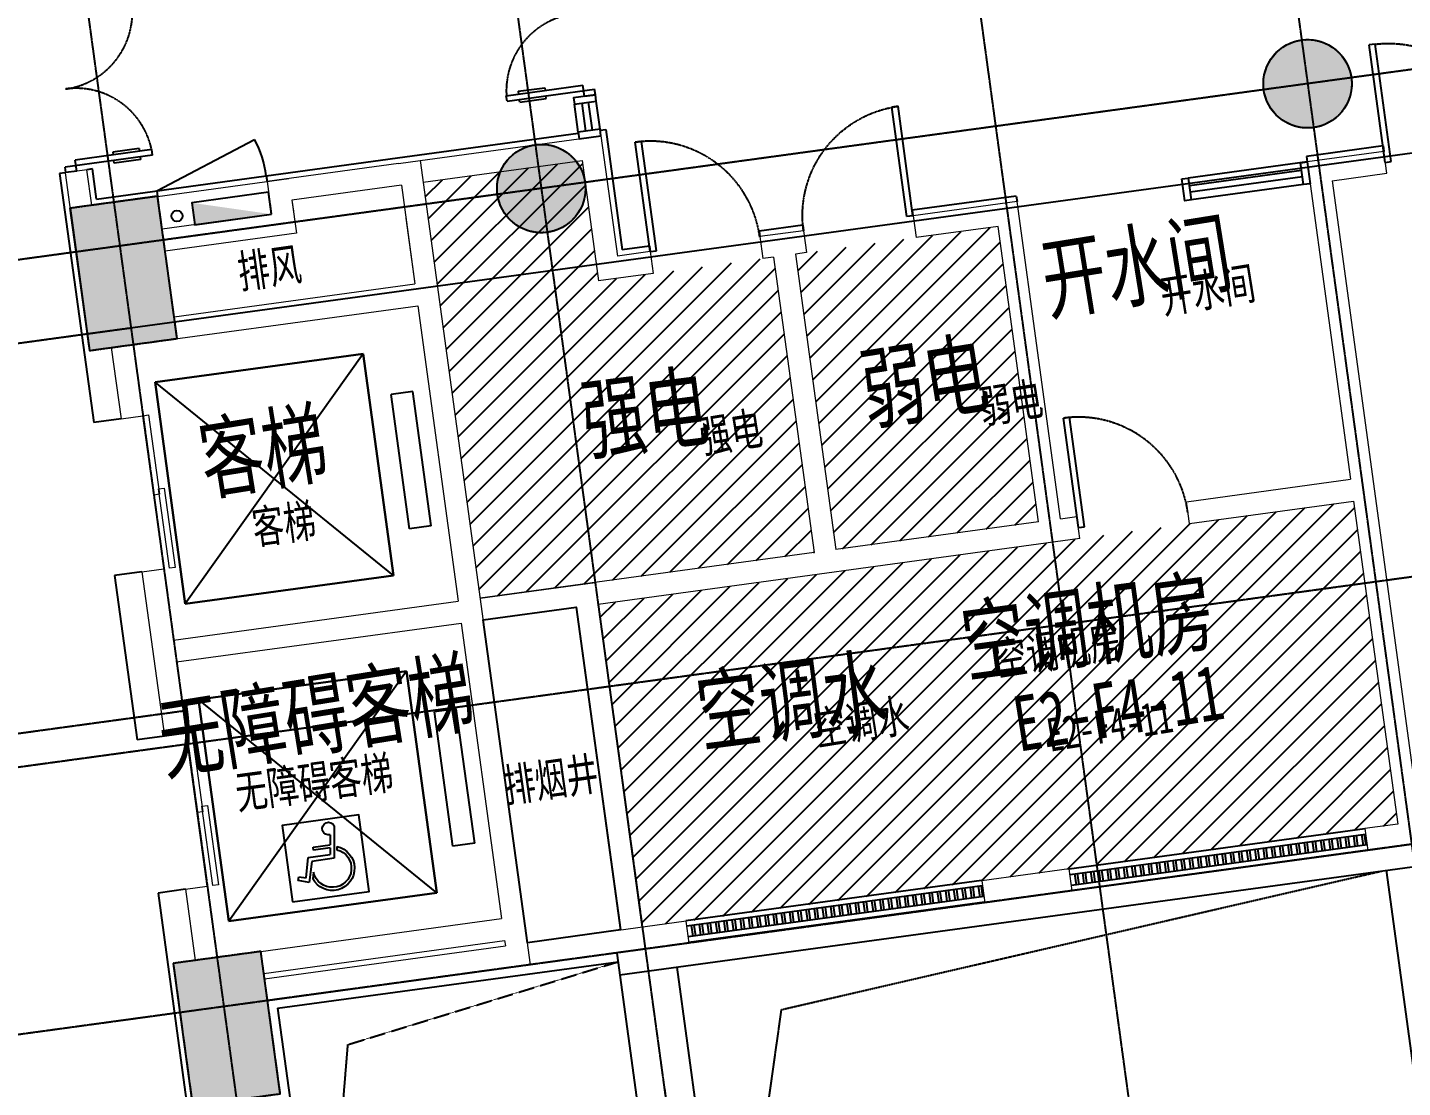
# Model space of a CAD drawing. Header units: millimetres. Extents: x 11669738 to 11859441, y -6222081 to -6069093.
# Drawn here: x 11700966 to 11713410, y -6105508 to -6095911 of the extents above; entities that cross this region are included whole.
import ezdxf

# ---------------------------------------------------------------- set-up
doc = ezdxf.new("R2010")
doc.units = ezdxf.units.MM
for name, pattern in [('DASH', [0.35, 0.25, -0.1]), ('E-COLS-F4$0$HIDDEN', [0.375, 0.25, -0.125]), ('E-RG-1F$0$$0$DOTE', [2.42, 2, -0.2, 0.02, -0.2]), ('XRE2$0$HIDDEN', [0.375, 0.25, -0.125])]:
    doc.linetypes.add(name, pattern=pattern)
for name, color, linetype in [('A—墙体', 7, 'Continuous'), ('A—楼梯、电梯、栏杆', 50, 'Continuous'), ('A—轴线、尺寸', 1, 'Continuous'), ('A—门窗', 135, 'Continuous'), ('E-COLS-F4$0$0S-COLS-HATCH', 8, 'Continuous'), ('E-COLS-F4$0$0S-COLS-I', 90, 'E-COLS-F4$0$HIDDEN'), ('E2-RI-4F$0$A-STUCCO', 152, 'Continuous'), ('E2-RV-4F$0$A-WIND', 135, 'Continuous'), ('I—平面—文字', 40, 'Continuous'), ('I—平面—文字（放大1：100）', 40, 'XRE2$0$HIDDEN'), ('I—平面—消防设施', 10, 'Continuous'), ('I—平面—装饰面层线', 192, 'Continuous'), ('I—平面—门', 22, 'Continuous'), ('轴线100', 1, 'Continuous')]:
    doc.layers.add(name, color=color, linetype=linetype)
doc.layers.add('E2-RI-4F$0$0M-TEMP-S', color=101, linetype='Continuous', plot=False)
for name, color, linetype, lineweight in [('E2-RI-4F$0$A-DOOR', 32, 'Continuous', 5), ('E2-RI-4F$0$A-WALL', 7, 'Continuous', 5), ('E2-RV-4F$0$$2$A-WALL', 7, 'Continuous', 5), ('E2-RV-4F$0$A-DOOR', 32, 'Continuous', 5)]:
    doc.layers.add(name, color=color, linetype=linetype, lineweight=lineweight)
doc.styles.add('ARIAL', font='SIMYOU.TTF', dxfattribs={"width": 0.9})
doc.styles.add('XD2008', font='simhei.ttf', dxfattribs={"width": 0.85})
doc.dimstyles.new('200', dxfattribs={"dimscale": 200, "dimtxt": 2.5, "dimasz": 2, "dimexe": 1, "dimexo": 1, "dimgap": 0.8, "dimtad": 1, "dimdec": 0, "dimdsep": 46, "dimtxsty": 'ARIAL', "dimblk1": 'ARCHTICK', "dimblk2": 'ARCHTICK', "dimsah": 1, "dimcen": -0.9, "dimdle": 1, "dimclrd": 256, "dimclre": 256, "dimclrt": 40, "dimaunit": 1, "dimadec": 0, "dimazin": 0, "dimtfac": 0.35, "dimtdec": 0, "dimtix": 1, "dimtmove": 2, "dimatfit": 3, "dimldrblk": 'ARCHTICK', "dimfxl": 0, "dimtvp": 0.8, "dimtolj": 1, "dimtzin": 0, "dimarcsym": 0})
doc.dimstyles.new('副本 100', dxfattribs={"dimscale": 100, "dimtxt": 2.5, "dimasz": 2, "dimexe": 1, "dimexo": 1, "dimgap": 0.8, "dimtad": 1, "dimdec": 0, "dimdsep": 46, "dimtxsty": 'ARIAL', "dimblk1": 'ARCHTICK', "dimblk2": 'ARCHTICK', "dimsah": 1, "dimcen": -0.9, "dimdle": 1, "dimclrd": 256, "dimclre": 256, "dimclrt": 40, "dimaunit": 1, "dimadec": 0, "dimazin": 0, "dimtfac": 0.35, "dimtdec": 0, "dimtix": 1, "dimtmove": 2, "dimatfit": 3, "dimldrblk": 'ARCHTICK', "dimfxl": 0, "dimtvp": 0.8, "dimtolj": 1, "dimtzin": 0, "dimarcsym": 0})

# ---------------------------------------------------------------- blocks, each defined once
blk = doc.blocks.new('E-COLS-F4')
at = {"layer": 'E-COLS-F4$0$0S-COLS-HATCH'}
h = blk.add_hatch(color=18, dxfattribs=at)
edge = h.paths.add_edge_path()
edge.add_arc((11712551, -6096421), 400, 0, 360)
h = blk.add_hatch(color=18, dxfattribs=at)
edge = h.paths.add_edge_path()
edge.add_arc((11705616, -6097369), 400, 0, 360)
for points in [[(11701351, -6097548), (11701527, -6098836), (11702320, -6098727), (11702144, -6097439)], [(11702285, -6104384), (11702461, -6105672), (11703254, -6105564), (11703078, -6104276)]]:
    blk.add_hatch(color=18, dxfattribs=at).paths.add_polyline_path(points)
at = {"layer": 'A—墙体'}
for points in [[(11701351, -6097548), (11701527, -6098836), (11702320, -6098727), (11702144, -6097439)], [(11702285, -6104384), (11702461, -6105672), (11703254, -6105564), (11703078, -6104276)]]:
    blk.add_lwpolyline(points, close=True, dxfattribs=at)
for centre in [(11712551, -6096421), (11705616, -6097369)]:
    blk.add_circle(centre, 400, dxfattribs=at)
at = {"layer": 'E-COLS-F4$0$0S-COLS-I'}
for points in [[(11701351, -6097548), (11701527, -6098836), (11702320, -6098727), (11702144, -6097439)], [(11702285, -6104384), (11702461, -6105672), (11703254, -6105564), (11703078, -6104276)]]:
    blk.add_lwpolyline(points, close=True, dxfattribs=at)
for centre in [(11712551, -6096421), (11705616, -6097369)]:
    blk.add_circle(centre, 400, dxfattribs=at)
blk = doc.blocks.new('E2-RI-4F$0$DOOR1000')
at = {"layer": 'I—平面—门'}
for p, q in [((0, 1000), (56, 1000)), ((0, 0), (0, 1000)), ((56, 0), (56, 1000)), ((0, 0), (56, 0))]:
    blk.add_line(p, q, dxfattribs=at)
at = {"layer": 'I—平面—门', "color": 8, "linetype": 'DASH', "ltscale": 20}
blk.add_arc((0, 0), 1000, 0, 90, dxfattribs=at)
blk = doc.blocks.new('E2-RI-4F$0$XFX-BX')
blk.add_lwpolyline([(0, 0), (0, 200), (700, 200), (700, 0)], close=True)
blk.add_solid([(0, 0), (0, 0), (700, 0), (700, 200)])
blk = doc.blocks.new('E2-RV-4F$0$Elevator - Single Side Open - 48_w x 94_h-2412031-一层平面 1_2号楼 FIRST FLOOR PLAN B1 B2')
at = {"layer": 'E2-RV-4F$0$A-DOOR'}
for p, q in [((-355.6, -48.41875), (-1080.6, -48.41875)), ((-1080.6, -48.41875), (-1080.6, -99.21875)), ((-1080.6, -99.21875), (-355.6, -99.21875)), ((319.4, -99.21875), (-405.6, -99.21875)), ((-405.6, -99.21875), (-405.6, -150.01875)), ((-355.6, -99.21875), (-355.6, -48.41875)), ((319.4, -150.01875), (319.4, -99.21875)), ((-405.6, -150.01875), (319.4, -150.01875))]:
    blk.add_line(p, q, dxfattribs=at)
blk = doc.blocks.new('E2-RV-4F$0$残卫标')
for p, q in [((55463, 99582, 0), (55451, 99493, 0)), ((55510, 99656, 0), (55470, 99366, 0)), ((55295, 99464, 0), (55295, 99493, 0)), ((55295, 99493, 0), (55451, 99493, 0)), ((55447, 99464, 0), (55295, 99464, 0)), ((55447, 99464, 0), (55439, 99405, 0)), ((55508, 99468, 0), (55504, 99439, 0)), ((55194, 99225, 0), (55239, 99405, 0)), ((55266, 99366, 0), (55215, 99181, 0)), ((55239, 99405, 0), (55439, 99405, 0)), ((55470, 99366, 0), (55266, 99366, 0)), ((55120, 99211, 0), (55130, 99244, 0)), ((55215, 99181, 0), (55120, 99211, 0)), ((55130, 99244, 0), (55194, 99225, 0)), ((55269, 99266, 0), (55253, 99208, 0))]:
    blk.add_line(p, q)
at = {"elevation": 0}
blk.add_lwpolyline([(55043, 99025), (55743, 99025), (55743, 99725), (55043, 99725)], close=True, dxfattribs=at)
at = {"extrusion": (0, 0, -1)}
for centre, major_axis, start_param, end_param in [((55456, 99639, 0), (-40.6, 40.6), 3.796077, 8.3262), ((55441, 99279, 0), (200, 17), -1.14391, 2.865579), ((55441, 99279, 0), (-171, 25), 1.802138, 6.065215)]:
    blk.add_ellipse(centre, major_axis=major_axis, ratio=1, start_param=start_param, end_param=end_param, dxfattribs=at)
blk = doc.blocks.new('E2-RV-4F$0$3242342')
at = {"layer": 'A—楼梯、电梯、栏杆'}
for p, q in [((282, 490), (2119, 984)), ((2119, 984), (282, 490)), ((809, -1466), (2119, 984)), ((2119, 984), (2645, -973)), ((2645, -973), (2119, 984)), ((282, 490), (2645, -973)), ((809, -1466), (282, 490)), ((282, 490), (809, -1466)), ((0, 0), (193, 52)), ((0, 0), (319, -1184)), ((193, 52), (512, -1132)), ((2645, -973), (809, -1466)), ((809, -1466), (2645, -973)), ((319, -1184), (512, -1132))]:
    blk.add_line(p, q, dxfattribs=at)
blk = doc.blocks.new('_ArchTick')
at = {"color": 0, "linetype": 'ByBlock', "const_width": 0.4}
blk.add_lwpolyline([(-0.5, -0.5), (0.5, 0.5)], dxfattribs=at)
blk = doc.blocks.new('*D266')
at = {"layer": 'A—轴线、尺寸', "linetype": 'ByBlock', "lineweight": -2}
for p, q in [((11713679, -6104670), (11714356, -6109624)), ((11706743, -6105618), (11707421, -6110572)), ((11707195, -6110401), (11714527, -6109398))]:
    blk.add_line(p, q, dxfattribs=at)
at = {"layer": 'Defpoints', "color": 0, "linetype": 'ByBlock'}
for p in [(11713652, -6104472), (11706716, -6105420), (11714329, -6109426)]:
    blk.add_point(p, dxfattribs=at)
at = {"layer": 'A—轴线、尺寸', "linetype": 'ByBlock', "lineweight": -2, "yscale": 400, "zscale": 400}
for p, xscale, rotation in [((11714329, -6109426), 400, 7.783339573380966), ((11707394, -6110374), 399.9999999999999, 187.783339573381)]:
    blk.add_blockref('_ArchTick', p, dxfattribs=dict(at, xscale=xscale, rotation=rotation))
at = {"layer": 'A—轴线、尺寸', "color": 40, "linetype": 'ByBlock', "insert": (11710806, -6109493), "char_height": 500, "attachment_point": 5, "rotation": 7.7833, "style": 'ARIAL'}
blk.add_mtext('\\A1;7000', dxfattribs=at)
blk = doc.blocks.new('*D334')
at = {"layer": 'Defpoints', "color": 0, "linetype": 'ByBlock'}
for p in [(11713652, -6104471), (11706716, -6105419), (11714329, -6109425)]:
    blk.add_point(p, dxfattribs=at)
at = {"layer": '轴线100', "linetype": 'ByBlock', "lineweight": -2}
for p, q in [((11713665, -6104570), (11714343, -6109524)), ((11706730, -6105518), (11707407, -6110472)), ((11707294, -6110387), (11714428, -6109412))]:
    blk.add_line(p, q, dxfattribs=at)
at = {"layer": '轴线100', "linetype": 'ByBlock', "lineweight": -2, "xscale": 200, "yscale": 200, "zscale": 200}
for p, rotation in [((11714329, -6109425), 7.783339573525556), ((11707394, -6110373), 187.7833395735256)]:
    blk.add_blockref('_ArchTick', p, dxfattribs=dict(at, rotation=rotation))
at = {"layer": '轴线100', "color": 40, "linetype": 'ByBlock', "insert": (11710830, -6109671), "char_height": 300, "attachment_point": 5, "rotation": 7.7833, "style": 'ARIAL'}
blk.add_mtext('\\A1;7000', dxfattribs=at)

msp = doc.modelspace()

# ---------------------------------------------------------------- hatches: boundary and pattern name
at = {"layer": 'A—门窗'}
h = msp.add_hatch(dxfattribs=at)
h.set_pattern_fill('ANSI32', color=256, scale=200, angle=45, style=0)
h.set_pattern_definition([(277.7833396, (-45041.05, -6157.545), (74.30904464, 10.15706082), []), (277.7833396, (-45062.435, -6185.7), (74.30904464, 10.15706082), [])])
h.paths.add_polyline_path([(11710513.7, -6103664.3), (11713089.7, -6103312.2), (11713076.2, -6103213.1), (11710500.1, -6103565.2)])
h = msp.add_hatch(dxfattribs=at)
h.set_pattern_fill('ANSI32', color=256, scale=200, angle=45, style=0)
h.set_pattern_definition([(277.7833396, (-48509.774, -6624.45), (74.30904464, 10.15706082), []), (277.7833396, (-48531.16, -6652.61), (74.30904464, 10.15706082), [])])
h.paths.add_polyline_path([(11707044.9, -6104131.2), (11709621, -6103779.1), (11709607.4, -6103680), (11707031.4, -6104032.1)])
at = {"layer": 'I—平面—装饰面层线'}
h = msp.add_hatch(dxfattribs=at)
h.set_pattern_fill('ANSI31', color=8, scale=50, style=0)
h.paths.add_polyline_path([(11706629.5, -6098138.4), (11707719, -6097989.5), (11708084.7, -6100664.8), (11705062.8, -6101077.9), (11704548.2, -6097312.9), (11705985.2, -6097116.5), (11706134.5, -6098206.1)])
h = msp.add_hatch(dxfattribs=at)
h.set_pattern_fill('ANSI31', color=8, scale=50, style=0)
h.paths.add_polyline_path([(11707917.2, -6097962.4), (11708282.9, -6100637.7), (11710116.2, -6100387.2), (11709750.5, -6097711.8)])
h = msp.add_hatch(dxfattribs=at)
h.set_pattern_fill('ANSI31', color=8, scale=50, style=0)
edge = h.paths.add_edge_path()
edge.add_line((11706130.5, -6101133.3), (11706530, -6104056.1))
edge.add_line((11706530, -6104056.1), (11713366.7, -6103123.3))
edge.add_line((11713366.7, -6103123.3), (11712967, -6100199.3))
edge.add_line((11712967, -6100199.3), (11706130.6, -6101133.8))

# ---------------------------------------------------------------- linework, layer by layer
for p, q in [((11706006.4, -6096533.3), (11706105.5, -6096519.8)), ((11701411.8, -6097211.1), (11701312.8, -6097224.6))]:
    msp.add_line(p, q)
at = {"layer": 'A—轴线、尺寸', "linetype": 'ByBlock'}
for p, q in [((11784349.6, -6086606.7, 0), (11681837, -6100618.8, 0)), ((11681938, -6101357.6, 0), (11784457.1, -6087350.1, 0))]:
    msp.add_line(p, q, dxfattribs=at)
at = {"layer": 'A—门窗'}
for p, q in [((11705950, -6096858.9), (11705915.5, -6096606.3)), ((11706019.3, -6096849.5), (11705984.8, -6096596.8)), ((11706078.8, -6096841.3), (11706044.3, -6096588.7)), ((11706148.1, -6096831.9), (11706113.6, -6096579.2)), ((11712547.2, -6097127.7), (11711471.8, -6097274.7)), ((11712497.2, -6097205.2), (11711481.3, -6097344)), ((11712505.3, -6097264.6), (11711489.4, -6097403.5)), ((11712514.8, -6097334), (11711498.9, -6097472.8)), ((11706326.7, -6104488.4), (11720198, -6102594.1)), ((11710394.3, -6103529.2), (11713069.4, -6103163.6)), ((11710401, -6103578.8), (11713076.2, -6103213.1)), ((11713089.7, -6103312.2), (11710414.6, -6103677.8)), ((11713096.5, -6103361.7), (11710421.4, -6103727.4)), ((11706925.5, -6103996.1), (11709600.7, -6103630.5)), ((11713262.3, -6103541.3), (11713633.2, -6106254.7)), ((11706932.3, -6104045.7), (11709607.4, -6103680)), ((11709621, -6103779.1), (11706945.9, -6104144.7)), ((11709627.8, -6103828.6), (11706952.6, -6104194.3)), ((11706299.7, -6104291.2), (11706697.7, -6107202.7)), ((11706841.9, -6104418), (11707212.9, -6107132.2))]:
    msp.add_line(p, q, dxfattribs=at)
for points in [[(11706113.6, -6096579.2), (11706105.5, -6096519.8), (11705907.3, -6096546.9), (11705915.5, -6096606.3)], [(11706156.3, -6096891.3), (11706148.1, -6096831.9), (11705950, -6096858.9), (11705958.1, -6096918.4)], [(11712487.7, -6097135.8), (11712547.2, -6097127.7), (11712574.2, -6097325.8), (11712514.8, -6097334)], [(11711412.4, -6097282.8), (11711471.8, -6097274.7), (11711498.9, -6097472.8), (11711439.5, -6097480.9)]]:
    msp.add_lwpolyline(points, close=True, dxfattribs=at)
at = {"layer": 'A—门窗', "color": 8, "linetype": 'DASH'}
for points in [[(11707438.2, -6107303.3), (11707790.4, -6104802.5), (11713222.8, -6103547.6)], [(11703644.7, -6107831.3), (11703866.2, -6105119.5), (11706310.4, -6104369.5)]]:
    msp.add_lwpolyline(points, dxfattribs=at)
at = {"layer": 'A—门窗'}
for points in [[(11710441.8, -6103573.2), (11710455.3, -6103672.3)], [(11710466.5, -6103569.8), (11710480.1, -6103668.9)], [(11706973, -6104040.1), (11706986.6, -6104139.2)], [(11706997.8, -6104036.7), (11707011.3, -6104135.8)]]:
    msp.add_lwpolyline(points, dxfattribs=at)
at = {"layer": 'E2-RI-4F$0$0M-TEMP-S'}
msp.add_lwpolyline([(11705090, -6101274), (11705932.3, -6101160.1), (11706331.7, -6104081.7), (11705490.3, -6104198.3)], close=True, dxfattribs=at)
at = {"layer": 'E2-RI-4F$0$A-STUCCO', "color": 152}
for q in [(11706310.4, -6104369.5), (11703770.8, -6108753.5)]:
    msp.add_line((11703229, -6104790.2), q, dxfattribs=at)
at = {"layer": 'E2-RI-4F$0$A-WALL'}
for p, q in [((11704521.1, -6097114.8), (11706156.3, -6096891.2)), ((11706156.3, -6096891.2), (11706305.2, -6097980.9)), ((11713240.7, -6097032.9), (11712547.2, -6097127.7)), ((11704548.2, -6097312.9), (11705985.2, -6097116.5)), ((11705985.2, -6097116.5), (11706134.1, -6098206.2)), ((11712547.2, -6097127.7), (11712939.9, -6100000.7)), ((11701504.7, -6097198.4), (11701306.5, -6097225.5)), ((11701306.5, -6097225.5), (11701364, -6097646.4)), ((11701548.7, -6097520.3), (11701504.7, -6097198.4)), ((11712772.4, -6097298.8), (11713267.8, -6097231)), ((11712772.4, -6097298.8), (11713564.8, -6103096.2)), ((11709921.6, -6097486.6), (11708980.3, -6097615.2)), ((11710314.3, -6100360.1), (11709921.6, -6097486.6)), ((11708980.3, -6097615.2), (11709007.4, -6097813.4)), ((11707989.5, -6097750.7), (11707593.2, -6097804.9)), ((11707593.2, -6097804.9), (11707620.3, -6098003)), ((11707989.5, -6097750.7), (11708016.6, -6097948.8)), ((11709750.5, -6097711.8), (11709007.4, -6097813.4)), ((11710116.2, -6100387.1), (11709750.5, -6097711.8)), ((11706602.4, -6097940.3), (11706305.2, -6097980.9)), ((11706602.4, -6097940.3), (11706305.6, -6097980.9)), ((11706602.4, -6097940.3), (11706629.5, -6098138.4)), ((11706602.4, -6097940.3), (11706629.5, -6098138.4)), ((11707719, -6097989.5), (11707620.3, -6098003)), ((11708016.6, -6097948.8), (11707917.2, -6097962.4)), ((11706629.5, -6098138.4), (11706134.1, -6098206.2)), ((11706629.5, -6098138.4), (11706134.5, -6098206.1)), ((11711453.9, -6100204.3), (11712939.9, -6100001.2)), ((11711481, -6100402.4), (11711453.9, -6100204.3)), ((11711481, -6100402.4), (11712967, -6100199.3)), ((11712966.9, -6100198.8), (11713366.7, -6103123.3)), ((11710314.3, -6100360.1), (11710463.1, -6100339.7)), ((11710490.2, -6100537.9), (11710463.1, -6100339.7)), ((11705062.7, -6101077.1), (11706103.4, -6100934.9)), ((11705062.8, -6101077.6), (11706103.5, -6100935.4)), ((11705090.2, -6101275.2), (11705932.3, -6101160.1)), ((11705090.2, -6101275.8), (11705932.4, -6101160.6)), ((11705932.3, -6101160.1), (11706331.9, -6104083.4)), ((11706331.9, -6104083.2), (11705932.4, -6101160.4)), ((11706130.5, -6101133.3), (11706530.1, -6104056.4)), ((11706530, -6104056.1), (11706130.5, -6101133.3)), ((11713366.7, -6103123.3), (11713069.4, -6103163.9)), ((11713069.4, -6103163.9), (11713096.5, -6103362.1)), ((11713096.5, -6103362.1), (11713492.8, -6103307.9)), ((11710394.3, -6103529.2), (11709601.6, -6103637.5)), ((11710421.3, -6103727.4), (11710394.3, -6103529.2)), ((11709601.6, -6103637.5), (11709628.7, -6103835.6)), ((11710025, -6103781.5), (11710421.3, -6103727.4)), ((11709628.7, -6103835.6), (11710025, -6103781.5)), ((11706926.5, -6104002.8), (11706381.5, -6104077.2)), ((11706953.5, -6104200.9), (11706926.5, -6104002.8)), ((11706381.5, -6104077.2), (11705490.4, -6104199.2)), ((11706557.2, -6104255.1), (11705516.6, -6104397.3)), ((11706557.2, -6104255.1), (11706953.5, -6104200.9))]:
    msp.add_line(p, q, dxfattribs=at)
at = {"layer": 'E2-RI-4F$0$A-WALL', "lineweight": 13}
for p, q in [((11713267.8, -6097231), (11713240.7, -6097032.9)), ((11712547.2, -6097127.7), (11712939.9, -6100001.2)), ((11707719, -6097989.5), (11708084.7, -6100664.8)), ((11707917.2, -6097962.4), (11708282.9, -6100637.7)), ((11710116.2, -6100387.1), (11708282.9, -6100637.7)), ((11710490.2, -6100537.9), (11706130.6, -6101133.8)), ((11708084.7, -6100664.8), (11705062.8, -6101077.9))]:
    msp.add_line(p, q, dxfattribs=at)
at = {"layer": 'E2-RV-4F$0$$2$A-WALL'}
for p, q in [((11704322.9, -6097141.8), (11703134, -6097304.4)), ((11704322.9, -6097141.8), (11704521.1, -6097114.8)), ((11704322.9, -6097141.8), (11704521.1, -6097114.8)), ((11704521.1, -6097114.8), (11705516.5, -6104397)), ((11704521.1, -6097114.8), (11705516.5, -6104397)), ((11702143.2, -6097439.8), (11703332.1, -6097277.3)), ((11703134, -6097304.4), (11703174.6, -6097601.6)), ((11704350, -6097340), (11703359.2, -6097475.4)), ((11704350, -6097340), (11703359.2, -6097475.4)), ((11704350, -6097340), (11704471.9, -6098231.7)), ((11703161.1, -6097502.5), (11703174.6, -6097601.6)), ((11703359.2, -6097475.4), (11703399.9, -6097772.7)), ((11703359.2, -6097475.4), (11703372.8, -6097574.5)), ((11703174.6, -6097601.6), (11702183.8, -6097737)), ((11704390.6, -6097637.2), (11704471.9, -6098231.7)), ((11703399.9, -6097772.7), (11702210.9, -6097935.2)), ((11703399.9, -6097772.7), (11702210.9, -6097935.2)), ((11702292.2, -6098529.7), (11704471.9, -6098231.7)), ((11702292.2, -6098529.7), (11704471.9, -6098231.7)), ((11701526.6, -6098836.2), (11704499, -6098429.9)), ((11701526.6, -6098836.2), (11704499, -6098429.9)), ((11704499, -6098429.9), (11704864.7, -6101105)), ((11704499, -6098429.9), (11704864.7, -6101105)), ((11701923, -6098782), (11702011, -6099426)), ((11701923, -6098782), (11702011, -6099426)), ((11701724.8, -6098809.1), (11701812.8, -6099453.1)), ((11701724.8, -6098809.1), (11701812.8, -6099453.1)), ((11701812.8, -6099453.1), (11702011, -6099426)), ((11701812.8, -6099453.1), (11702011, -6099426)), ((11702002.4, -6100840.2), (11702200.6, -6100813.1)), ((11702002.4, -6100840.2), (11702200.6, -6100813.1)), ((11702002.4, -6100840.2), (11702205.6, -6102326.4)), ((11702002.4, -6100840.2), (11702205.6, -6102326.4)), ((11702200.6, -6100813.1), (11702288.6, -6101457.1)), ((11702200.6, -6100813.1), (11702288.6, -6101457.1)), ((11702288.6, -6101457.1), (11704864.7, -6101105)), ((11702288.6, -6101457.1), (11704864.7, -6101105)), ((11702315.7, -6101655.3), (11704891.8, -6101303.2)), ((11702315.7, -6101655.3), (11704891.8, -6101303.2)), ((11704891.8, -6101303.2), (11705257.4, -6103978.3)), ((11704891.8, -6101303.2), (11705257.4, -6103978.3)), ((11702315.7, -6101655.3), (11702403.7, -6102299.3)), ((11702315.7, -6101655.3), (11702403.7, -6102299.3)), ((11702205.6, -6102326.4), (11702403.7, -6102299.3)), ((11702205.6, -6102326.4), (11702403.7, -6102299.3)), ((11702395.2, -6103713.5), (11702593.3, -6103686.4)), ((11702395.2, -6103713.5), (11702593.3, -6103686.4)), ((11702395.2, -6103713.5), (11702483.2, -6104357.5)), ((11702395.2, -6103713.5), (11702483.2, -6104357.5)), ((11702593.3, -6103686.4), (11702681.4, -6104330.4)), ((11702593.3, -6103686.4), (11702681.4, -6104330.4)), ((11703077.7, -6104276.2), (11705257.4, -6103978.3)), ((11703077.7, -6104276.2), (11705257.4, -6103978.3)), ((11703104.8, -6104474.4), (11705284.5, -6104176.4)), ((11703104.8, -6104474.4), (11705284.5, -6104176.4)), ((11703111.6, -6104523.9), (11705291.3, -6104226)), ((11703111.6, -6104523.9), (11705291.3, -6104226)), ((11705284.5, -6104176.4), (11705291.3, -6104226)), ((11705284.5, -6104176.4), (11705291.3, -6104226)), ((11703138.6, -6104722.1), (11705516.5, -6104397)), ((11703138.6, -6104722.1), (11705516.5, -6104397))]:
    msp.add_line(p, q, dxfattribs=at)
for points in [[(11701350.6, -6097548.2), (11702143.2, -6097439.8), (11702319.3, -6098727.8), (11701526.6, -6098836.2)], [(11701350.6, -6097548.2), (11702143.2, -6097439.8), (11702319.3, -6098727.8), (11701526.6, -6098836.2)], [(11702285.1, -6104384.6), (11703077.7, -6104276.2), (11703253.8, -6105564.3), (11702461.1, -6105672.6)], [(11702285.1, -6104384.6), (11703077.7, -6104276.2), (11703253.8, -6105564.3), (11702461.1, -6105672.6)]]:
    msp.add_lwpolyline(points, close=True, dxfattribs=at)
at = {"layer": 'E2-RV-4F$0$A-DOOR'}
for p, q in [((11702011, -6099426), (11702200.6, -6100813.1)), ((11702011, -6099426), (11702200.6, -6100813.1)), ((11702593.3, -6103686.4), (11702403.7, -6102299.3)), ((11702593.3, -6103686.4), (11702403.7, -6102299.3))]:
    msp.add_line(p, q, dxfattribs=at)
at = {"layer": 'I—平面—消防设施'}
msp.add_circle((11702318.9, -6097617.6), 50, dxfattribs=at)
at = {"layer": 'I—平面—装饰面层线'}
for p, q in [((11704514.3, -6097065.2), (11705951.3, -6096868.8)), ((11706149.5, -6096841.7), (11706199, -6096834.9)), ((11706199, -6096834.9), (11706348, -6097924.6)), ((11713233.9, -6096983.3), (11712540.4, -6097078.1)), ((11713233.9, -6096983.3), (11713240.7, -6097032.9)), ((11702136.4, -6097390.3), (11704316.2, -6097092.3)), ((11704316.2, -6097092.3), (11704514.3, -6097065.2)), ((11712540.4, -6097078.1), (11712547.2, -6097127.7)), ((11701306.5, -6097225.5), (11701257.3, -6097232.2)), ((11701257.3, -6097232.2), (11701565.5, -6099486.9)), ((11701554.2, -6097191.6), (11701504.7, -6097198.4)), ((11701591.5, -6097464.7), (11701554.2, -6097191.6)), ((11703127.6, -6097254.8), (11703134.4, -6097304.3)), ((11702136.8, -6097390.2), (11702143.6, -6097439.8)), ((11709914.8, -6097437), (11708973.6, -6097565.7)), ((11709914.8, -6097437), (11709921.6, -6097486.6)), ((11708973.6, -6097565.7), (11708980, -6097615.5)), ((11707982.8, -6097701.1), (11707586.5, -6097755.3)), ((11707586.5, -6097755.3), (11707592.9, -6097805.1)), ((11707982.8, -6097701.1), (11707989.2, -6097750.9)), ((11706595.7, -6097890.8), (11706348, -6097924.6)), ((11706595.3, -6097890.8), (11706602.5, -6097940.5)), ((11701812.8, -6099453.1), (11701565.5, -6099486.9)), ((11702002.4, -6100840.2), (11701755.1, -6100874)), ((11701755.1, -6100874), (11701958.2, -6102360.2)), ((11702205.6, -6102326.4), (11701958.2, -6102360.2)), ((11702395.2, -6103713.5), (11702147.8, -6103747.3)), ((11702147.8, -6103747.3), (11702597.4, -6107036.4))]:
    msp.add_line(p, q, dxfattribs=at)
msp.add_lwpolyline([(11701591.5, -6097464.7), (11702186, -6097383.5)], dxfattribs=at)
at = {"layer": 'I—平面—门', "extrusion": (0, 0, -1)}
for p, q in [((11713163.5, -6096061.9), (11713109, -6096069.3)), ((11713308.7, -6097124.5), (11713163.5, -6096061.9)), ((11713254.3, -6097132), (11713109, -6096069.3)), ((11713254.3, -6097132), (11713308.7, -6097124.5))]:
    msp.add_line(p, q, dxfattribs=at)
at = {"layer": 'I—平面—门'}
for p, q in [((11705299.3, -6096529), (11705992.9, -6096434.2)), ((11706006.4, -6096533.3), (11705992.9, -6096434.2)), ((11705306.1, -6096578.6), (11705299.3, -6096529)), ((11705306.1, -6096578.6), (11706098.7, -6096470.2)), ((11705406.9, -6096489.1), (11705647.1, -6096456.3)), ((11705406.9, -6096489.1), (11705410.3, -6096513.9)), ((11705420.5, -6096588.2), (11705660.7, -6096555.4)), ((11705647.1, -6096456.3), (11705650.5, -6096481)), ((11705660.7, -6096555.4), (11705657.3, -6096530.6)), ((11706105.5, -6096519.8), (11706098.7, -6096470.2)), ((11705420.5, -6096588.2), (11705417.1, -6096563.4)), ((11702091.9, -6097017.2), (11701398.3, -6097112)), ((11701977.5, -6097007.6), (11701737.3, -6097040.4)), ((11701737.3, -6097040.4), (11701740.6, -6097065.2)), ((11701977.5, -6097007.6), (11701980.9, -6097032.4)), ((11702098.6, -6097066.7), (11702091.9, -6097017.2)), ((11702098.6, -6097066.7), (11701306, -6097175.1)), ((11701312.8, -6097224.6), (11701306, -6097175.1)), ((11701411.8, -6097211.1), (11701398.3, -6097112)), ((11701750.8, -6097139.5), (11701747.4, -6097114.7)), ((11701991, -6097106.7), (11701750.8, -6097139.5)), ((11701991, -6097106.7), (11701987.6, -6097081.9))]:
    msp.add_line(p, q, dxfattribs=at)
msp.add_lwpolyline([(11702136.4, -6097390.3), (11703021.6, -6096925)], dxfattribs=at)
at = {"layer": 'I—平面—门', "color": 8, "linetype": 'DASH', "ltscale": 20}
for centre, start, end in [((11701215.5, -6095774.4), 277.78334, 3.6873), ((11705999.6, -6096483.8), 97.78334, 183.6873), ((11701405.1, -6097161.5), 11.87938, 97.78334)]:
    msp.add_arc(centre, 700, start, end, dxfattribs=at)
at = {"layer": 'I—平面—门'}
msp.add_arc((11702136.4, -6097390.3), 1000, 7.78371, 27.72594, dxfattribs=at)
at = {"layer": 'I—平面—门', "color": 8, "linetype": 'DASH', "ltscale": 20, "extrusion": (0, 0, -1)}
msp.add_ellipse((11713281.5, -6097128.2), major_axis=(469.9, 964.1), ratio=1, start_param=-0.5636957, end_param=0.9814568, dxfattribs=at)
at = {"layer": '轴线100', "linetype": 'E-RG-1F$0$$0$DOTE'}
for p, q in [((11710147.5, -6078833, 0), (11714640.5, -6111704.1, 0)), ((11707323.7, -6079219, 0), (11711816.8, -6112090.1, 0)), ((11703211.9, -6079781, 0), (11707705, -6112652.1, 0)), ((11699397.4, -6080302.4, 0), (11703326.3, -6109045.9, 0)), ((11775861, -6087766.5, 0), (11699678.7, -6098179.6, 0)), ((11776575.4, -6092263.3, 0), (11697284.6, -6103101.2, 0)), ((11776789.7, -6094654.2, 0), (11697498.9, -6105492.2, 0)), ((11701902.9, -6098632.8, 0), (11673151.2, -6102562.8, 0)), ((11702376.9, -6102100.5, 0), (11673625.1, -6106030.5, 0))]:
    msp.add_line(p, q, dxfattribs=at)

# ---------------------------------------------------------------- block references
at = {"layer": 'A—楼梯、电梯、栏杆', "color": 2, "rotation": 172.724833190964}
for p in [(11704620.8, -6100421.7), (11705013.5, -6103294.9)]:
    msp.add_blockref('E2-RV-4F$0$3242342', p, dxfattribs=at)
at = {"layer": 'E2-RI-4F$0$A-DOOR', "xscale": -1, "rotation": 7.78445887469256}
msp.add_blockref('E2-RI-4F$0$DOOR1000', (11708980, -6097615.5), dxfattribs=at)
at = {"layer": 'E2-RI-4F$0$A-DOOR'}
for p, rotation in [((11706602.1, -6097940.5), 7.782966472452883), ((11710476.7, -6100438.8), 7.782966463616559)]:
    msp.add_blockref('E2-RI-4F$0$DOOR1000', p, dxfattribs=dict(at, rotation=rotation))
at = {"layer": 'E2-RV-4F$0$A-DOOR', "xscale": -1, "rotation": 97.78680691874551}
for p in [(11702109.4, -6100503.2), (11702502.2, -6103376.5)]:
    msp.add_blockref('E2-RV-4F$0$Elevator - Single Side Open - 48_w x 94_h-2412031-一层平面 1_2号楼 FIRST FLOOR PLAN B1 B2', p, dxfattribs=at)
at = {"layer": 'E2-RV-4F$0$A-WIND', "rotation": 7.770013746580999}
msp.add_blockref('E2-RV-4F$0$残卫标', (11662215, -6209385.9, 0), dxfattribs=at)
msp.add_blockref('E2-RV-4F$0$残卫标', (11662215, -6209385.9, 0), dxfattribs=at)
at = {"layer": 'I—平面—消防设施', "xscale": -1, "rotation": 7.790517769594354}
msp.add_blockref('E2-RI-4F$0$XFX-BX', (11703174.6, -6097601.5), dxfattribs=at)
at = {"layer": 'I—平面—装饰面层线'}
msp.add_blockref('E-COLS-F4', (0, 0), dxfattribs=at)
at = {"layer": 'I—平面—门', "xscale": -1, "rotation": 97.78680691874551}
for p in [(11702109.4, -6100503.2), (11702502.2, -6103376.5)]:
    msp.add_blockref('E2-RV-4F$0$Elevator - Single Side Open - 48_w x 94_h-2412031-一层平面 1_2号楼 FIRST FLOOR PLAN B1 B2', p, dxfattribs=at)

# ---------------------------------------------------------------- texts
at = {"layer": 'I—平面—文字', "linetype": 'ByBlock', "style": 'XD2008', "width": 0.7}
for s, height, rotation, p in [('开水间', 600, 9.15842, (11710201.8, -6098502, 0)), ('排风', 300, 8.09498, (11702891.4, -6098276.7, 0)), ('弱电', 600, 9.15842, (11708561.6, -6099501.8, 0)), ('强电', 600, 7.30581, (11706025.4, -6099769.1, 0)), ('客梯', 600, 9.15842, (11702579.4, -6100132.8)), ('客梯', 300, 7.70756, (11703021.8, -6100592.1)), ('空调机房', 600, 7.70694, (11709467.3, -6101783.6, 0)), ('无障碍客梯', 600, 9.15842, (11702210.9, -6102663.5)), ('空调水', 600, 7.4134, (11707066.5, -6102414.3, 0)), ('E2-F4-11', 500, 9.15842, (11709939.2, -6102468.4)), ('无障碍客梯', 300, 7.70756, (11702870.3, -6102989.7)), ('排烟井', 300, 8.09498, (11705297.3, -6102927.4, 0))]:
    msp.add_text(s, height=height, rotation=rotation, dxfattribs=at).set_placement(p)
at = {"layer": 'I—平面—文字（放大1：100）', "linetype": 'ByBlock', "style": 'XD2008', "width": 0.7}
for s, p in [('开水间', (11711247.1, -6098502, 0)), ('弱电', (11709606.8, -6099501.8, 0)), ('强电', (11707070.6, -6099769.1, 0)), ('空调机房', (11709749.4, -6101783.6, 0)), ('空调水', (11708111.8, -6102414.3, 0)), ('E2-F4-11', (11710221.3, -6102468.4))]:
    msp.add_text(s, height=300, rotation=9.15842, dxfattribs=at).set_placement(p)

# ---------------------------------------------------------------- dimensions: what is measured, and where the dimension line sits
at = {"layer": 'A—轴线、尺寸', "linetype": 'ByBlock'}
dim = msp.add_linear_dim(base=(11714329.1, -6109425.6, 0), p1=(11706716.4, -6105419.6, 0), p2=(11713651.9, -6104471.6, 0), angle=7.78334, dimstyle='200', dxfattribs=at)
dim.commit()
dim.dimension.update_dxf_attribs({"geometry": '*D266', "text_midpoint": (11710805.8, -6109493.4, 0)})
at = {"layer": '轴线100', "linetype": 'ByBlock'}
dim = msp.add_linear_dim(base=(11714329, -6109425.3, 0), p1=(11706716.4, -6105419.4, 0), p2=(11713651.9, -6104471.4, 0), angle=7.78334, dimstyle='副本 100', override={"dimtxt": 3}, dxfattribs=at)
dim.commit()
dim.dimension.update_dxf_attribs({"geometry": '*D334', "text_midpoint": (11710830.1, -6109671.4, 0)})

doc.saveas('drawing.dxf')
